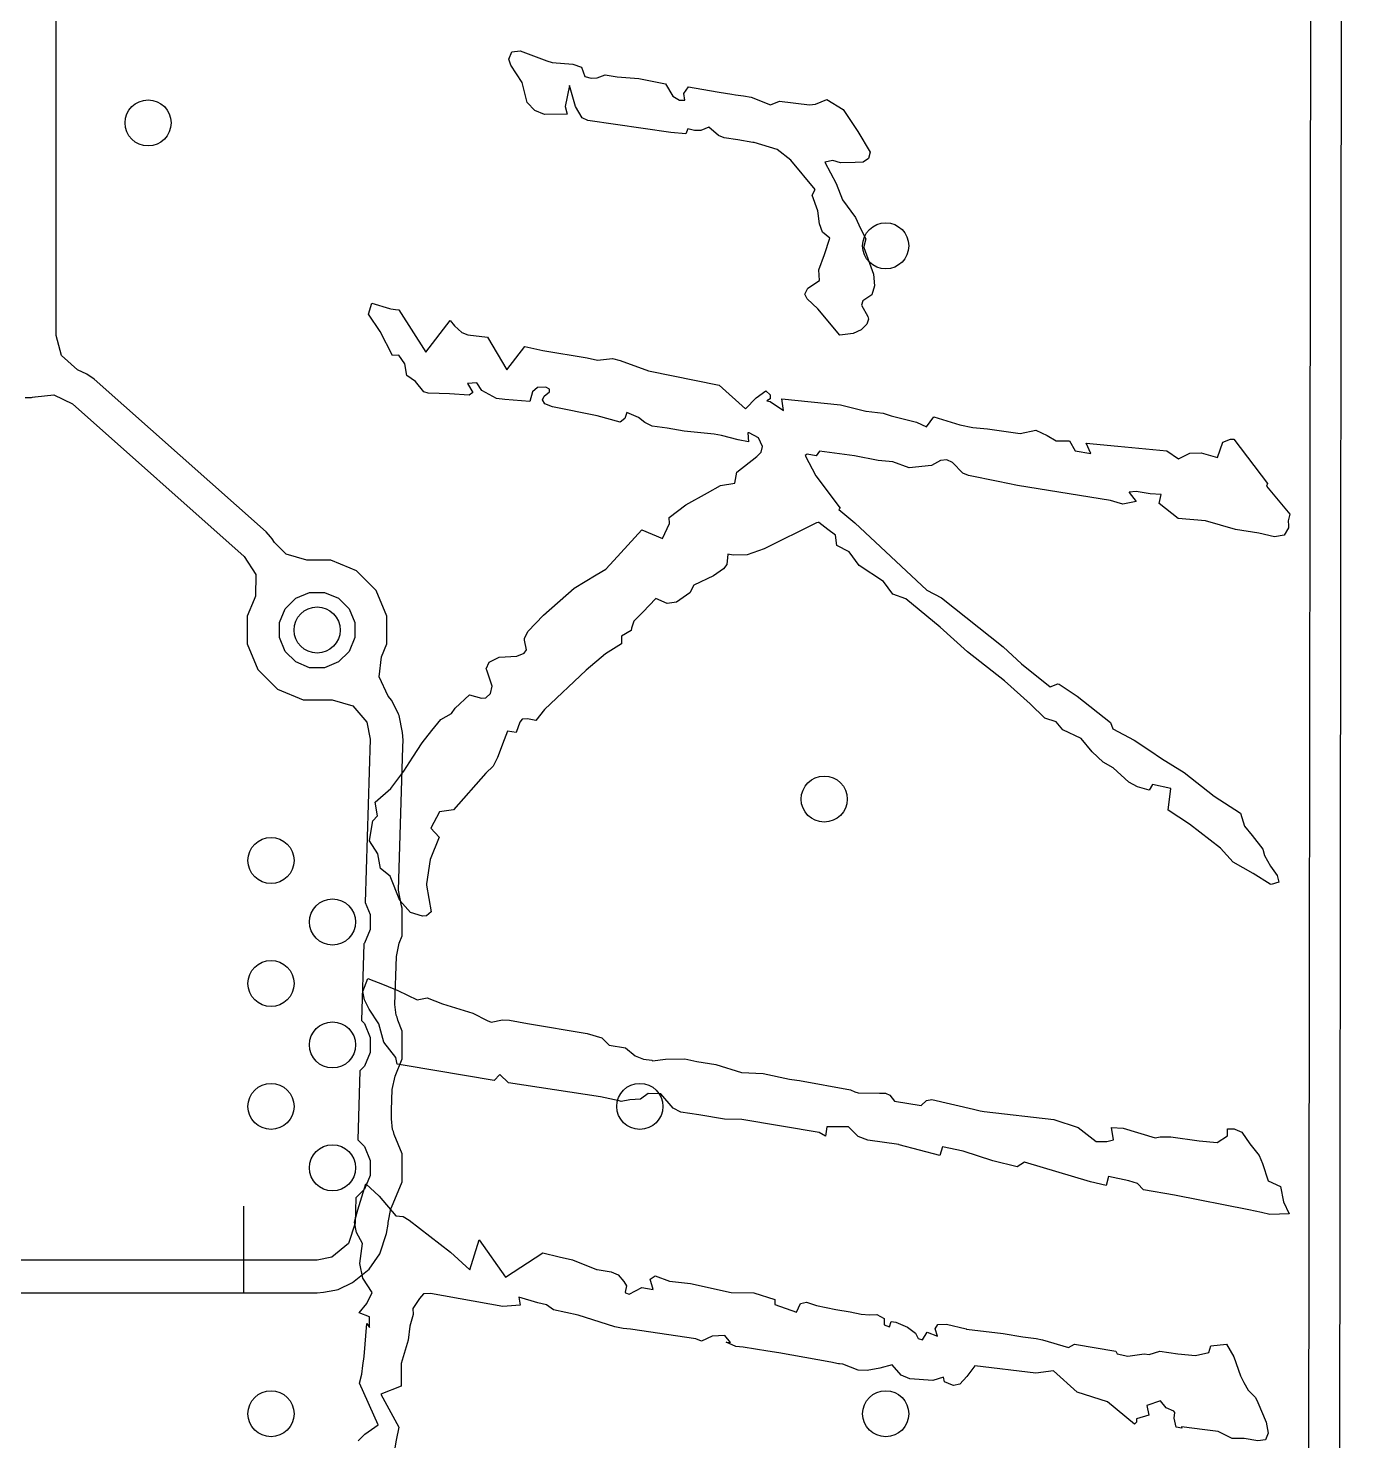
# Model space of a CAD drawing. Extents: x -28 to 25.3, y -6.8 to 48.4.
# Drawn here: x -14.005 to -9.716, y 27.954 to 32.55 of the extents above; entities that cross this region are included whole.
import ezdxf

# ---------------------------------------------------------------- set-up
doc = ezdxf.new("R2010")
doc.units = 0
doc.layers.add('BLACK', color=7, linetype='CONTINUOUS')

msp = doc.modelspace()

# ---------------------------------------------------------------- linework, layer by layer
at = {"layer": 'BLACK', "linetype": 'CONTINUOUS'}
for p, q in [((-9.715668, 48.241502), (-9.749238, 19.043125)), ((-9.816427, 48.017022), (-9.849703, 19.074798)), ((-13.91497, 31.549881), (-13.91497, 41.580402)), ((-12.441668, 32.44935), (-12.432215, 32.472859)), ((-12.434952, 32.429896), (-12.441668, 32.44935)), ((-12.432215, 32.472859), (-12.404861, 32.476277)), ((-12.404861, 32.476277), (-12.318082, 32.443415)), ((-12.39801, 32.372633), (-12.434952, 32.429896)), ((-12.318082, 32.443415), (-12.301156, 32.438249)), ((-12.301156, 32.438249), (-12.23372, 32.432753)), ((-12.23372, 32.432753), (-12.205241, 32.422422)), ((-12.205241, 32.422422), (-12.194898, 32.392197)), ((-12.382427, 32.307896), (-12.39801, 32.372633)), ((-12.244198, 32.36362), (-12.258438, 32.294707)), ((-12.224854, 32.294817), (-12.244198, 32.36362)), ((-12.194898, 32.392197), (-12.173539, 32.387691)), ((-12.173539, 32.387691), (-12.154917, 32.388458)), ((-12.154917, 32.388458), (-12.128537, 32.398132)), ((-12.128537, 32.398132), (-12.089312, 32.391427)), ((-12.089312, 32.391427), (-12.018786, 32.386591)), ((-12.018786, 32.386591), (-11.932141, 32.368237)), ((-11.932141, 32.368237), (-11.90828, 32.328331)), ((-11.872229, 32.337022), (-11.857183, 32.359114)), ((-11.857183, 32.359114), (-11.788942, 32.347464)), ((-11.90828, 32.328331), (-11.886468, 32.31592)), ((-11.886468, 32.31592), (-11.868736, 32.31526)), ((-11.868736, 32.31526), (-11.872229, 32.337022)), ((-11.788942, 32.347464), (-11.757239, 32.342078)), ((-11.757239, 32.342078), (-11.716805, 32.335154)), ((-11.716805, 32.335154), (-11.704715, 32.333176)), ((-11.704715, 32.333176), (-11.677982, 32.329878)), ((-11.677982, 32.329878), (-11.653802, 32.325702)), ((-11.653802, 32.325702), (-11.590397, 32.300203)), ((-11.590397, 32.300203), (-11.561784, 32.312293)), ((-11.561784, 32.312293), (-11.463183, 32.300533)), ((-11.444647, 32.302833), (-11.406897, 32.317788)), ((-11.406897, 32.317788), (-11.354104, 32.284815)), ((-12.357359, 32.281491), (-12.382427, 32.307896)), ((-12.325336, 32.269098), (-12.357359, 32.281491)), ((-12.251587, 32.269978), (-12.325336, 32.269098)), ((-12.258438, 32.294707), (-12.251587, 32.269978)), ((-12.202823, 32.258437), (-12.224854, 32.294817)), ((-11.463183, 32.300533), (-11.444647, 32.302833)), ((-11.354104, 32.284815), (-11.306684, 32.213594)), ((-12.184554, 32.249864), (-12.202823, 32.258437)), ((-11.914409, 32.210077), (-12.184554, 32.249864)), ((-11.85987, 32.221837), (-11.865512, 32.205681)), ((-11.837839, 32.216342), (-11.85987, 32.221837)), ((-11.791225, 32.227553), (-11.816703, 32.21707)), ((-11.759901, 32.200874), (-11.791225, 32.227553)), ((-11.865512, 32.205681), (-11.914409, 32.210077)), ((-11.816703, 32.21707), (-11.837839, 32.216342)), ((-11.741656, 32.192821), (-11.759901, 32.200874)), ((-11.696386, 32.186337), (-11.741656, 32.192821)), ((-11.648429, 32.178203), (-11.696386, 32.186337)), ((-11.643861, 32.177324), (-11.648429, 32.178203)), ((-11.568769, 32.155244), (-11.643861, 32.177324)), ((-11.306684, 32.213594), (-11.265712, 32.14622)), ((-11.524708, 32.120831), (-11.568769, 32.155244)), ((-11.265712, 32.14622), (-11.271707, 32.125672)), ((-11.445182, 32.02455), (-11.524708, 32.120831)), ((-11.38809, 32.119402), (-11.413748, 32.113467)), ((-11.413748, 32.113467), (-11.377209, 32.044884)), ((-11.362567, 32.111379), (-11.38809, 32.119402)), ((-11.315013, 32.113027), (-11.362567, 32.111379)), ((-11.288684, 32.113577), (-11.315013, 32.113027)), ((-11.271707, 32.125672), (-11.288684, 32.113577)), ((-11.377209, 32.044884), (-11.356253, 31.991028)), ((-11.45472, 32.006745), (-11.445182, 32.02455)), ((-11.43645, 31.955088), (-11.45472, 32.006745)), ((-11.356253, 31.991028), (-11.314207, 31.933436)), ((-11.430674, 31.912663), (-11.43645, 31.955088)), ((-11.420808, 31.886083), (-11.430674, 31.912663)), ((-11.314207, 31.933436), (-11.297684, 31.897935)), ((-11.297684, 31.897935), (-11.280758, 31.864522)), ((-11.397762, 31.866061), (-11.420808, 31.886083)), ((-11.415226, 31.813305), (-11.397762, 31.866061)), ((-11.280758, 31.864522), (-11.286803, 31.839133)), ((-11.433629, 31.763076), (-11.415226, 31.813305)), ((-11.286803, 31.839133), (-11.286803, 31.835946)), ((-11.286803, 31.835946), (-11.255369, 31.749667)), ((-11.430943, 31.728345), (-11.433629, 31.763076)), ((-11.469231, 31.703543), (-11.430943, 31.728345)), ((-11.255369, 31.749667), (-11.252145, 31.711968)), ((-11.478765, 31.684271), (-11.469231, 31.703543)), ((-11.471409, 31.669474), (-11.478765, 31.684271)), ((-11.436047, 31.636461), (-11.471409, 31.669474)), ((-11.261011, 31.681963), (-11.290161, 31.662289)), ((-11.252145, 31.711968), (-11.261011, 31.681963)), ((-12.898537, 31.619425), (-12.887522, 31.654925)), ((-12.887522, 31.654925), (-12.830161, 31.63734)), ((-12.830161, 31.63734), (-12.825862, 31.636571)), ((-12.825862, 31.636571), (-12.811086, 31.634153)), ((-12.811086, 31.634153), (-12.799936, 31.633713)), ((-12.799936, 31.633713), (-12.711948, 31.495667)), ((-11.364582, 31.551061), (-11.436047, 31.636461)), ((-11.290161, 31.662289), (-11.294057, 31.648221)), ((-11.294057, 31.648221), (-11.273504, 31.611291)), ((-12.860252, 31.562931), (-12.898537, 31.619425)), ((-12.711948, 31.495667), (-12.632825, 31.598102)), ((-12.632825, 31.598102), (-12.61872, 31.581176)), ((-12.61872, 31.581176), (-12.594396, 31.559182)), ((-11.276918, 31.587129), (-11.2954, 31.568647)), ((-11.271623, 31.603488), (-11.276918, 31.587129)), ((-11.273504, 31.611291), (-11.271623, 31.603488)), ((-13.896818, 31.485288), (-13.91497, 31.549881)), ((-12.820623, 31.484786), (-12.860252, 31.562931)), ((-12.594396, 31.559182), (-12.575062, 31.55183)), ((-12.575062, 31.55183), (-12.511253, 31.544796)), ((-12.511253, 31.544796), (-12.448923, 31.437964)), ((-11.321656, 31.55644), (-11.364582, 31.551061)), ((-11.2954, 31.568647), (-11.321656, 31.55644)), ((-13.845093, 31.438316), (-13.896818, 31.485288)), ((-12.799936, 31.486325), (-12.820623, 31.484786)), ((-12.780589, 31.457156), (-12.799936, 31.486325)), ((-12.448923, 31.437964), (-12.389681, 31.514461)), ((-12.389681, 31.514461), (-12.331112, 31.500723)), ((-12.331112, 31.500723), (-12.186838, 31.477422)), ((-13.815287, 31.423857), (-13.845093, 31.438316)), ((-12.773741, 31.41939), (-12.780589, 31.457156)), ((-12.186838, 31.477422), (-12.153254, 31.469399)), ((-12.153254, 31.469399), (-12.104357, 31.475444)), ((-12.104357, 31.475444), (-12.079505, 31.468739)), ((-12.079505, 31.468739), (-11.987084, 31.435107)), ((-13.790969, 31.407623), (-13.815287, 31.423857)), ((-13.790966, 31.407621), (-13.790969, 31.407623)), ((-13.231468, 30.911369), (-13.790967, 31.407621)), ((-13.790967, 31.407621), (-13.790966, 31.407621)), ((-12.745766, 31.399784), (-12.773741, 31.41939)), ((-12.71853, 31.366194), (-12.745766, 31.399784)), ((-12.546449, 31.396089), (-12.576405, 31.393231)), ((-12.576405, 31.393231), (-12.559345, 31.364655)), ((-12.529388, 31.37048), (-12.546449, 31.396089)), ((-11.987084, 31.435107), (-11.757239, 31.388725)), ((-14.015606, 31.34776), (-13.995479, 31.34776)), ((-13.995479, 31.34776), (-13.995428, 31.347771)), ((-13.995428, 31.347771), (-13.995424, 31.347771)), ((-13.995424, 31.347771), (-13.991839, 31.349259)), ((-13.991839, 31.349259), (-13.983811, 31.350127)), ((-13.983811, 31.350127), (-13.983652, 31.350159)), ((-13.983652, 31.350159), (-13.983599, 31.350155)), ((-13.983599, 31.350155), (-13.983446, 31.350201)), ((-13.983446, 31.350201), (-13.983073, 31.350276)), ((-13.983073, 31.350276), (-13.98306, 31.350209)), ((-13.98306, 31.350209), (-13.922378, 31.356772)), ((-13.922378, 31.356772), (-13.862034, 31.327497)), ((-12.704156, 31.362237), (-12.71853, 31.366194)), ((-12.668424, 31.361028), (-12.704156, 31.362237)), ((-12.635378, 31.360149), (-12.668424, 31.361028)), ((-12.57115, 31.35561), (-12.635378, 31.360149)), ((-12.559345, 31.364655), (-12.57115, 31.35561)), ((-12.481834, 31.344871), (-12.529388, 31.37048)), ((-12.454565, 31.341354), (-12.481834, 31.344871)), ((-12.365377, 31.366603), (-12.373024, 31.33476)), ((-12.348673, 31.380206), (-12.365377, 31.366603)), ((-12.321037, 31.381361), (-12.348673, 31.380206)), ((-12.331918, 31.340145), (-12.326998, 31.352965)), ((-12.326998, 31.352965), (-12.30935, 31.367073)), ((-12.30935, 31.374767), (-12.321037, 31.381361)), ((-12.30935, 31.367073), (-12.30935, 31.374767)), ((-11.757239, 31.388725), (-11.6714, 31.311129)), ((-11.6714, 31.311129), (-11.637384, 31.347394)), ((-11.637384, 31.347394), (-11.605442, 31.37026)), ((-11.605442, 31.37026), (-11.591471, 31.356632)), ((-11.591471, 31.356632), (-11.591471, 31.344102)), ((-13.862034, 31.327497), (-13.302535, 30.831245)), ((-12.373024, 31.33476), (-12.454565, 31.341354)), ((-12.325161, 31.327421), (-12.331918, 31.340145)), ((-12.300081, 31.317504), (-12.325161, 31.327421)), ((-12.15493, 31.288971), (-12.300081, 31.317504)), ((-12.058012, 31.298929), (-12.064786, 31.280209)), ((-12.019861, 31.283102), (-12.058012, 31.298929)), ((-11.591471, 31.344102), (-11.601949, 31.337288)), ((-11.601949, 31.337288), (-11.601949, 31.337068)), ((-11.601949, 31.337068), (-11.592009, 31.335309)), ((-11.592009, 31.335309), (-11.548216, 31.305854)), ((-11.548216, 31.305854), (-11.554127, 31.343882)), ((-11.554127, 31.343882), (-11.363239, 31.324098)), ((-11.363239, 31.324098), (-11.280758, 31.303985)), ((-11.280758, 31.303985), (-11.279549, 31.303875)), ((-11.279549, 31.303875), (-11.223532, 31.296621)), ((-12.079237, 31.267385), (-12.15493, 31.288971)), ((-12.064786, 31.280209), (-12.079237, 31.267385)), ((-11.998905, 31.266946), (-12.019861, 31.283102)), ((-11.975262, 31.255075), (-11.998905, 31.266946)), ((-11.927171, 31.248041), (-11.975262, 31.255075)), ((-11.223532, 31.296621), (-11.19774, 31.288708)), ((-11.19774, 31.288708), (-11.11499, 31.268155)), ((-11.11499, 31.268155), (-11.082481, 31.252328)), ((-11.082481, 31.252328), (-11.059242, 31.28552)), ((-11.059242, 31.28552), (-10.974209, 31.259032)), ((-10.974209, 31.259032), (-10.932162, 31.250899)), ((-11.871423, 31.238479), (-11.927171, 31.248041)), ((-11.774031, 31.229247), (-11.871423, 31.238479)), ((-11.750388, 31.224081), (-11.774031, 31.229247)), ((-11.695714, 31.209903), (-11.750388, 31.224081)), ((-11.661728, 31.204078), (-11.695714, 31.209903)), ((-11.659847, 31.232654), (-11.664683, 31.233423)), ((-11.664683, 31.233423), (-11.661728, 31.204078)), ((-11.629219, 31.216827), (-11.659847, 31.232654)), ((-11.616592, 31.18847), (-11.629219, 31.216827)), ((-10.932162, 31.250899), (-10.884205, 31.246283)), ((-10.884205, 31.246283), (-10.778082, 31.230456)), ((-10.778082, 31.230456), (-10.726901, 31.241557)), ((-10.726901, 31.241557), (-10.690496, 31.223971)), ((-10.690496, 31.223971), (-10.661346, 31.207595)), ((-10.661346, 31.207595), (-10.617822, 31.206935)), ((-10.11879, 31.203024), (-10.094055, 31.21276)), ((-10.094055, 31.21276), (-10.08304, 31.212321)), ((-10.08304, 31.212321), (-9.973961, 31.068669)), ((-11.634458, 31.156047), (-11.621108, 31.170274)), ((-11.621108, 31.170274), (-11.616592, 31.18847)), ((-11.471511, 31.163411), (-11.477959, 31.159235)), ((-11.441824, 31.158355), (-11.471511, 31.163411)), ((-11.431346, 31.173303), (-11.441824, 31.158355)), ((-11.317028, 31.158685), (-11.431346, 31.173303)), ((-10.617822, 31.206935), (-10.598746, 31.174842)), ((-10.598746, 31.174842), (-10.548506, 31.166269)), ((-10.548506, 31.166269), (-10.563551, 31.199022)), ((-10.563551, 31.199022), (-10.460383, 31.189789)), ((-10.460383, 31.189789), (-10.301197, 31.174842)), ((-10.301197, 31.174842), (-10.26345, 31.148354)), ((-10.26345, 31.148354), (-10.226225, 31.166505)), ((-10.226225, 31.166505), (-10.189835, 31.167807)), ((-10.189835, 31.167807), (-10.135699, 31.153409)), ((-10.135699, 31.153409), (-10.11879, 31.203024)), ((-11.700416, 31.105489), (-11.634458, 31.156047)), ((-11.477959, 31.159235), (-11.443436, 31.093729)), ((-11.240458, 31.143188), (-11.317028, 31.158685)), ((-11.192635, 31.138791), (-11.240458, 31.143188)), ((-11.13917, 31.119777), (-11.192635, 31.138791)), ((-11.066764, 31.127141), (-11.13917, 31.119777)), ((-11.037113, 31.142943), (-11.066764, 31.127141)), ((-11.016658, 31.144946), (-11.037113, 31.142943)), ((-10.997986, 31.136483), (-11.016658, 31.144946)), ((-10.965074, 31.102192), (-10.997986, 31.136483)), ((-11.753612, 31.061525), (-11.70673, 31.069768)), ((-11.70673, 31.069768), (-11.700416, 31.105489)), ((-11.443436, 31.093729), (-11.36391, 30.987996)), ((-10.94617, 31.094645), (-10.965074, 31.102192)), ((-10.849816, 31.074494), (-10.94617, 31.094645)), ((-10.786679, 31.061305), (-10.849816, 31.074494)), ((-11.865915, 30.999317), (-11.795255, 31.038005)), ((-11.795255, 31.038005), (-11.753612, 31.061525)), ((-10.484428, 31.013495), (-10.786679, 31.061305)), ((-10.401142, 31.042621), (-10.42371, 31.040423)), ((-10.42371, 31.040423), (-10.42371, 31.038554)), ((-10.42371, 31.038554), (-10.400873, 31.009868)), ((-10.354931, 31.034707), (-10.401142, 31.042621)), ((-10.318929, 31.032839), (-10.354931, 31.034707)), ((-10.326049, 31.003713), (-10.318929, 31.032839)), ((-9.973961, 31.068669), (-9.977185, 31.059657)), ((-9.977185, 31.059657), (-9.900346, 30.968762)), ((-11.920454, 30.957881), (-11.865915, 30.999317)), ((-11.36391, 30.987996), (-11.367806, 30.98338)), ((-11.367806, 30.98338), (-11.315953, 30.940075)), ((-10.462935, 31.006241), (-10.484428, 31.013495)), ((-10.44386, 31.000635), (-10.462935, 31.006241)), ((-10.400873, 31.009868), (-10.44386, 31.000635)), ((-10.264659, 30.954254), (-10.326049, 31.003713)), ((-11.941813, 30.889627), (-11.918708, 30.938097)), ((-11.918708, 30.938097), (-11.920454, 30.957881)), ((-11.441152, 30.940735), (-11.611487, 30.856105)), ((-11.435779, 30.940955), (-11.441152, 30.940735)), ((-11.432823, 30.941504), (-11.435779, 30.940955)), ((-11.403539, 30.918973), (-11.432823, 30.941504)), ((-11.315953, 30.940075), (-11.081944, 30.721466)), ((-10.174924, 30.94645), (-10.264659, 30.954254)), ((-10.077532, 30.918973), (-10.174924, 30.94645)), ((-9.900346, 30.968762), (-9.906794, 30.94667)), ((-9.906794, 30.94667), (-9.905316, 30.931612)), ((-9.905316, 30.931612), (-9.905316, 30.924139)), ((-13.231467, 30.911368), (-13.231468, 30.911369)), ((-13.231464, 30.911365), (-13.231467, 30.911368)), ((-13.217113, 30.89441), (-13.231464, 30.911365)), ((-13.211773, 30.888102), (-13.217113, 30.89441)), ((-13.204675, 30.876771), (-13.211773, 30.888102)), ((-12.09979, 30.818076), (-12.00898, 30.917324)), ((-12.00898, 30.917324), (-11.941813, 30.889627)), ((-11.378956, 30.899849), (-11.403539, 30.918973)), ((-11.374388, 30.866106), (-11.378956, 30.899849)), ((-10.002171, 30.906223), (-10.077532, 30.918973)), ((-9.951124, 30.895232), (-10.002171, 30.906223)), ((-9.919153, 30.900288), (-9.951124, 30.895232)), ((-9.905316, 30.924139), (-9.919153, 30.900288)), ((-13.166632, 30.838287), (-13.204675, 30.876771)), ((-11.611487, 30.856105), (-11.666854, 30.836075)), ((-11.334357, 30.846103), (-11.374388, 30.866106)), ((-11.30158, 30.801919), (-11.334357, 30.846103)), ((-13.302535, 30.831245), (-13.265444, 30.772036)), ((-13.099593, 30.818602), (-13.166632, 30.838287)), ((-13.020495, 30.818602), (-13.099593, 30.818602)), ((-13.020494, 30.818602), (-13.020495, 30.818602)), ((-12.958377, 30.792872), (-13.020494, 30.818602)), ((-12.126791, 30.78917), (-12.09979, 30.818076)), ((-11.732925, 30.804667), (-11.743442, 30.791088)), ((-11.729701, 30.838849), (-11.732925, 30.804667)), ((-11.712372, 30.835222), (-11.729701, 30.838849)), ((-11.666854, 30.836075), (-11.712372, 30.835222)), ((-11.222591, 30.748943), (-11.30158, 30.801919)), ((-13.265444, 30.772036), (-13.266252, 30.702171)), ((-12.937026, 30.784028), (-12.958377, 30.792872)), ((-12.873142, 30.720144), (-12.937026, 30.784028)), ((-12.229824, 30.727951), (-12.157419, 30.771255)), ((-12.157419, 30.771255), (-12.126791, 30.78917)), ((-11.776449, 30.767848), (-11.83972, 30.737952)), ((-11.743442, 30.791088), (-11.776449, 30.767848)), ((-11.193038, 30.708606), (-11.222591, 30.748943)), ((-13.266252, 30.702171), (-13.270255, 30.691028)), ((-13.135114, 30.695436), (-13.090054, 30.7141)), ((-13.090054, 30.7141), (-13.041282, 30.7141)), ((-13.041282, 30.7141), (-12.996222, 30.695436)), ((-12.838568, 30.636675), (-12.873142, 30.720144)), ((-12.329366, 30.640023), (-12.229824, 30.727951)), ((-11.852481, 30.712893), (-11.896891, 30.682351)), ((-11.83972, 30.737952), (-11.852481, 30.712893)), ((-11.150589, 30.69278), (-11.193038, 30.708606)), ((-11.081944, 30.721466), (-11.033987, 30.696407)), ((-13.270255, 30.691028), (-13.292768, 30.636677)), ((-13.188266, 30.615888), (-13.169602, 30.660948)), ((-13.169602, 30.660948), (-13.135114, 30.695436)), ((-12.996222, 30.695436), (-12.961734, 30.660948)), ((-12.961734, 30.660948), (-12.94307, 30.615888)), ((-11.963978, 30.694098), (-12.005622, 30.650135)), ((-11.927171, 30.677942), (-11.963978, 30.694098)), ((-11.896891, 30.682351), (-11.927171, 30.677942)), ((-11.038286, 30.600785), (-11.150589, 30.69278)), ((-11.033987, 30.696407), (-10.83383, 30.537038)), ((-13.292768, 30.636677), (-13.292768, 30.636675)), ((-13.292768, 30.636675), (-13.292768, 30.546329)), ((-13.188266, 30.567116), (-13.188266, 30.615888)), ((-12.94307, 30.615888), (-12.94307, 30.567116)), ((-12.838568, 30.546329), (-12.838568, 30.636675)), ((-12.380056, 30.586794), (-12.329366, 30.640023)), ((-12.035175, 30.620789), (-12.043235, 30.597378)), ((-12.005622, 30.650135), (-12.035175, 30.620789)), ((-13.169602, 30.522056), (-13.188266, 30.567116)), ((-12.94307, 30.567116), (-12.961734, 30.522056)), ((-12.390622, 30.563636), (-12.380056, 30.586794)), ((-12.390622, 30.55847), (-12.390622, 30.563636)), ((-12.044165, 30.590489), (-12.075341, 30.571879)), ((-12.075341, 30.571879), (-12.075341, 30.54682)), ((-12.043235, 30.597378), (-12.044165, 30.590489)), ((-10.949626, 30.520662), (-11.038286, 30.600785)), ((-13.292768, 30.546329), (-13.258194, 30.46286)), ((-13.135114, 30.487568), (-13.169602, 30.522056)), ((-12.961734, 30.522056), (-12.996222, 30.487568)), ((-12.855833, 30.504648), (-12.838568, 30.546329)), ((-12.392502, 30.515936), (-12.384577, 30.527366)), ((-12.384577, 30.527366), (-12.390622, 30.55847)), ((-12.075341, 30.54682), (-12.127424, 30.513682)), ((-10.828722, 30.425822), (-10.949626, 30.520662)), ((-10.83383, 30.537038), (-10.77338, 30.481974)), ((-13.090054, 30.468904), (-13.135114, 30.487568)), ((-12.996222, 30.487568), (-13.041282, 30.468904)), ((-12.86401, 30.439549), (-12.855833, 30.504648)), ((-12.515283, 30.465707), (-12.505845, 30.486884)), ((-12.505845, 30.486884), (-12.473237, 30.503406)), ((-12.473237, 30.503406), (-12.416279, 30.506044)), ((-12.416279, 30.506044), (-12.392502, 30.515936)), ((-12.127424, 30.513682), (-12.190733, 30.461201)), ((-10.77338, 30.481974), (-10.681093, 30.406576)), ((-13.258194, 30.46286), (-13.19431, 30.398976)), ((-13.041282, 30.468904), (-13.090054, 30.468904)), ((-12.834987, 30.375995), (-12.86401, 30.439549)), ((-12.513537, 30.460761), (-12.515283, 30.465707)), ((-12.495805, 30.408334), (-12.513537, 30.460761)), ((-12.190733, 30.461201), (-12.325604, 30.332937)), ((-10.745439, 30.351511), (-10.828722, 30.425822)), ((-13.19431, 30.398976), (-13.110841, 30.364402)), ((-12.616571, 30.337443), (-12.569957, 30.380198)), ((-12.569957, 30.380198), (-12.531135, 30.369317)), ((-12.516358, 30.370635), (-12.501374, 30.384679)), ((-12.501374, 30.384679), (-12.495805, 30.408334)), ((-10.681093, 30.406576), (-10.655435, 30.416028)), ((-10.655435, 30.416028), (-10.651674, 30.415259)), ((-10.651674, 30.415259), (-10.592551, 30.376701)), ((-13.110841, 30.364402), (-13.110839, 30.364402)), ((-13.110839, 30.364402), (-13.016638, 30.364402)), ((-13.016638, 30.364402), (-12.949599, 30.344717)), ((-12.949599, 30.344717), (-12.903844, 30.291913)), ((-12.822903, 30.362049), (-12.834987, 30.375995)), ((-12.822903, 30.362048), (-12.822903, 30.362049)), ((-12.822901, 30.362046), (-12.822903, 30.362048)), ((-12.801319, 30.318073), (-12.822901, 30.362046)), ((-12.628392, 30.320407), (-12.616571, 30.337443)), ((-12.531135, 30.369317), (-12.516358, 30.370635)), ((-10.698287, 30.30458), (-10.745439, 30.351511)), ((-10.592551, 30.376701), (-10.484294, 30.290512)), ((-12.903844, 30.291913), (-12.892699, 30.236529)), ((-12.798849, 30.313041), (-12.801319, 30.318073)), ((-12.787704, 30.257657), (-12.798849, 30.313041)), ((-12.692469, 30.264903), (-12.663588, 30.300733)), ((-12.663588, 30.300733), (-12.628392, 30.320407)), ((-12.406204, 30.291611), (-12.418294, 30.257539)), ((-12.39838, 30.3018), (-12.406204, 30.291611)), ((-12.381218, 30.303041), (-12.39838, 30.3018)), ((-12.354486, 30.296886), (-12.381218, 30.303041)), ((-12.325604, 30.332937), (-12.354486, 30.296886)), ((-10.660674, 30.293039), (-10.698287, 30.30458)), ((-10.639181, 30.266991), (-10.660674, 30.293039)), ((-10.484294, 30.290512), (-10.477174, 30.269849)), ((-12.785651, 30.233184), (-12.787704, 30.257657)), ((-12.723366, 30.224236), (-12.692469, 30.264903)), ((-12.446505, 30.262375), (-12.457251, 30.233798)), ((-12.418294, 30.257539), (-12.446505, 30.262375)), ((-10.579805, 30.238854), (-10.639181, 30.266991)), ((-10.477174, 30.269849), (-10.407321, 30.232589)), ((-12.892699, 30.236529), (-12.909307, 29.705087)), ((-12.800903, 29.745137), (-12.786355, 30.210649)), ((-12.786355, 30.210649), (-12.785651, 30.233178)), ((-12.785652, 30.23318), (-12.785651, 30.233184)), ((-12.785651, 30.233178), (-12.785652, 30.23318)), ((-12.754128, 30.177855), (-12.723366, 30.224236)), ((-12.457251, 30.233798), (-12.478342, 30.176316)), ((-10.544073, 30.194671), (-10.579805, 30.238854)), ((-10.407321, 30.232589), (-10.356274, 30.199727)), ((-10.356274, 30.199727), (-10.318661, 30.173019)), ((-12.783682, 30.132132), (-12.754128, 30.177855)), ((-12.478342, 30.176316), (-12.492657, 30.148051)), ((-10.508071, 30.161918), (-10.544073, 30.194671)), ((-10.475831, 30.142684), (-10.508071, 30.161918)), ((-10.318661, 30.173019), (-10.244777, 30.127736)), ((-12.825325, 30.075969), (-12.783682, 30.132132)), ((-12.516761, 30.125648), (-12.622347, 30.006286)), ((-12.492657, 30.148051), (-12.516761, 30.125648)), ((-10.425053, 30.096961), (-10.475831, 30.142684)), ((-10.244777, 30.127736), (-10.147386, 30.051239)), ((-12.876238, 30.031675), (-12.825325, 30.075969)), ((-10.396769, 30.081189), (-10.425053, 30.096961)), ((-10.358021, 30.070583), (-10.396769, 30.081189)), ((-10.347543, 30.089158), (-10.358021, 30.070583)), ((-10.288436, 30.075859), (-10.347543, 30.089158)), ((-10.297167, 30.005407), (-10.288436, 30.075859)), ((-12.868715, 29.987052), (-12.876238, 30.031675)), ((-10.147386, 30.051239), (-10.061815, 29.995185)), ((-12.891014, 29.932317), (-12.884701, 29.970126)), ((-12.884701, 29.970126), (-12.868715, 29.987052)), ((-12.66708, 29.999802), (-12.695156, 29.947155)), ((-12.622347, 30.006286), (-12.66708, 29.999802)), ((-10.227717, 29.959795), (-10.297167, 30.005407)), ((-10.061815, 29.995185), (-10.048785, 29.95331)), ((-12.895716, 29.905499), (-12.891014, 29.932317)), ((-12.695156, 29.947155), (-12.668155, 29.917479)), ((-10.126161, 29.881649), (-10.227717, 29.959795)), ((-10.048785, 29.95331), (-10.023127, 29.922425)), ((-10.023127, 29.922425), (-9.988738, 29.878242)), ((-12.868178, 29.863184), (-12.895716, 29.905499)), ((-12.668155, 29.917479), (-12.697708, 29.84439)), ((-10.085458, 29.836037), (-10.126161, 29.881649)), ((-9.988738, 29.878242), (-9.983364, 29.857469)), ((-12.859312, 29.815484), (-12.868178, 29.863184)), ((-12.697708, 29.84439), (-12.709664, 29.765475)), ((-10.02044, 29.799547), (-10.085458, 29.836037)), ((-9.983364, 29.857469), (-9.963214, 29.823287)), ((-12.827475, 29.790754), (-12.859312, 29.815484)), ((-12.796426, 29.711027), (-12.827475, 29.790754)), ((-9.964558, 29.764486), (-10.02044, 29.799547)), ((-9.963214, 29.823287), (-9.942533, 29.79308)), ((-9.942533, 29.79308), (-9.936885, 29.77119)), ((-12.791523, 29.693809), (-12.800903, 29.745137)), ((-12.709664, 29.765475), (-12.709664, 29.760859)), ((-12.709664, 29.760859), (-12.694619, 29.67414)), ((-9.962005, 29.763826), (-9.964558, 29.764486)), ((-9.936885, 29.77119), (-9.962005, 29.763826)), ((-12.909307, 29.705087), (-12.89307, 29.665888)), ((-12.761369, 29.672841), (-12.796426, 29.711027)), ((-12.788568, 29.686675), (-12.791523, 29.693809)), ((-12.89307, 29.665888), (-12.89307, 29.617116)), ((-12.788568, 29.596329), (-12.788568, 29.686675)), ((-12.722829, 29.660072), (-12.761369, 29.672841)), ((-12.709261, 29.661611), (-12.722829, 29.660072)), ((-12.694619, 29.67414), (-12.709261, 29.661611)), ((-12.89307, 29.617116), (-12.911734, 29.572056)), ((-12.91352, 29.570271), (-12.921324, 29.320538)), ((-12.911734, 29.572056), (-12.91352, 29.570271)), ((-12.807647, 29.529338), (-12.798268, 29.572915)), ((-12.798268, 29.572915), (-12.788568, 29.596329)), ((-12.812526, 29.373197), (-12.807647, 29.529338)), ((-12.916538, 29.414864), (-12.900955, 29.458059)), ((-12.911889, 29.388632), (-12.916538, 29.414864)), ((-12.900955, 29.458059), (-12.847222, 29.437396)), ((-12.847222, 29.437396), (-12.80316, 29.418931)), ((-12.80316, 29.418931), (-12.740158, 29.387937)), ((-12.896522, 29.358151), (-12.911889, 29.388632)), ((-12.808596, 29.338122), (-12.812526, 29.373197)), ((-12.740158, 29.387937), (-12.707515, 29.394971)), ((-12.707515, 29.394971), (-12.657907, 29.374768)), ((-12.657907, 29.374768), (-12.559076, 29.345072)), ((-12.865357, 29.309901), (-12.896522, 29.358151)), ((-12.80503, 29.332172), (-12.808596, 29.338122)), ((-12.803148, 29.321873), (-12.80503, 29.332172)), ((-12.559076, 29.345072), (-12.512865, 29.321332)), ((-12.499701, 29.315726), (-12.462759, 29.32331)), ((-12.462759, 29.32331), (-12.439385, 29.322431)), ((-12.921324, 29.320538), (-12.911734, 29.310948)), ((-12.911734, 29.310948), (-12.89307, 29.265888)), ((-12.848431, 29.25011), (-12.865357, 29.309901)), ((-12.788568, 29.286675), (-12.803148, 29.321873)), ((-12.788568, 29.196329), (-12.788568, 29.286675)), ((-12.512865, 29.321332), (-12.499701, 29.315726)), ((-12.439385, 29.322431), (-12.380815, 29.31122)), ((-12.380815, 29.31122), (-12.186703, 29.278247)), ((-12.186703, 29.278247), (-12.139552, 29.264069)), ((-12.89307, 29.265888), (-12.89307, 29.217116)), ((-12.809339, 29.200212), (-12.848431, 29.25011)), ((-12.139552, 29.264069), (-12.115775, 29.240878)), ((-12.115775, 29.240878), (-12.062176, 29.231755)), ((-12.062176, 29.231755), (-12.030559, 29.205733)), ((-12.89307, 29.217116), (-12.911734, 29.172056)), ((-12.811789, 29.140272), (-12.788568, 29.196329)), ((-12.804772, 29.178889), (-12.809339, 29.200212)), ((-12.030559, 29.205733), (-12.003607, 29.195375)), ((-12.003607, 29.195375), (-11.976471, 29.192078)), ((-11.976471, 29.192078), (-11.974725, 29.18977)), ((-11.974725, 29.18977), (-11.932276, 29.195156)), ((-11.932276, 29.195156), (-11.868736, 29.196475)), ((-11.868736, 29.196475), (-11.830719, 29.187572)), ((-11.830719, 29.187572), (-11.768926, 29.17823)), ((-12.926423, 29.157368), (-12.933445, 28.932659)), ((-12.911734, 29.172056), (-12.926423, 29.157368)), ((-12.821167, 29.096699), (-12.811789, 29.140272)), ((-12.779517, 29.174603), (-12.804772, 29.178889)), ((-12.489626, 29.125253), (-12.779517, 29.174603)), ((-12.471625, 29.145477), (-12.489626, 29.125253)), ((-12.442609, 29.118549), (-12.471625, 29.145477)), ((-11.768926, 29.17823), (-11.684968, 29.151851)), ((-11.684968, 29.151851), (-11.614577, 29.148444)), ((-11.614577, 29.148444), (-11.528738, 29.130089)), ((-12.823259, 29.029746), (-12.821167, 29.096699)), ((-12.143582, 29.072497), (-12.442609, 29.118549)), ((-11.528738, 29.130089), (-11.521484, 29.12899)), ((-11.521484, 29.12899), (-11.495692, 29.125693)), ((-11.495692, 29.125693), (-11.330461, 29.095248)), ((-11.330461, 29.095248), (-11.315819, 29.088983)), ((-12.083132, 29.059857), (-12.143582, 29.072497)), ((-12.07655, 29.057329), (-12.083132, 29.059857)), ((-12.048071, 29.062825), (-12.07655, 29.057329)), ((-12.01301, 29.064913), (-12.048071, 29.062825)), ((-11.988024, 29.083158), (-12.01301, 29.064913)), ((-11.947052, 29.082279), (-11.988024, 29.083158)), ((-11.906813, 29.036185), (-11.947052, 29.082279)), ((-11.315819, 29.088983), (-11.304804, 29.086126)), ((-11.304804, 29.086126), (-11.235353, 29.085027)), ((-11.235353, 29.085027), (-11.216143, 29.084147)), ((-11.216143, 29.084147), (-11.202405, 29.077603)), ((-11.202405, 29.077603), (-11.186993, 29.058758)), ((-11.186993, 29.058758), (-11.100617, 29.04414)), ((-11.100617, 29.04414), (-11.08326, 29.060918)), ((-11.08326, 29.060918), (-11.065958, 29.063484)), ((-11.065958, 29.063484), (-10.930147, 29.03194)), ((-12.824149, 29.001257), (-12.823259, 29.029746)), ((-12.820219, 28.966182), (-12.824149, 29.001257)), ((-11.882169, 29.023148), (-11.906813, 29.036185)), ((-11.823465, 29.014465), (-11.882169, 29.023148)), ((-11.740582, 29.000287), (-11.823465, 29.014465)), ((-10.930147, 29.03194), (-10.908117, 29.026994)), ((-10.908117, 29.026994), (-10.894817, 29.024796)), ((-10.894817, 29.024796), (-10.669137, 28.998418)), ((-12.816653, 28.960232), (-12.820219, 28.966182)), ((-12.814771, 28.949934), (-12.816653, 28.960232)), ((-11.68349, 28.998858), (-11.740582, 29.000287)), ((-11.432152, 28.956213), (-11.68349, 28.998858)), ((-11.412002, 28.944782), (-11.432152, 28.956213)), ((-11.407166, 28.975447), (-11.412002, 28.944782)), ((-11.336238, 28.974568), (-11.407166, 28.975447)), ((-11.305475, 28.943463), (-11.336238, 28.974568)), ((-10.669137, 28.998418), (-10.589576, 28.972704)), ((-10.589576, 28.972704), (-10.530774, 28.926867)), ((-10.474756, 28.932802), (-10.480936, 28.972589)), ((-10.480936, 28.972589), (-10.443591, 28.970831)), ((-10.443591, 28.970831), (-10.339214, 28.938847)), ((-10.10319, 28.945222), (-10.10319, 28.968852)), ((-10.10319, 28.968852), (-10.081831, 28.968193)), ((-10.081831, 28.968193), (-10.080084, 28.967863)), ((-10.080084, 28.967863), (-10.056845, 28.957532)), ((-10.056845, 28.957532), (-10.030515, 28.919833)), ((-12.933445, 28.932659), (-12.911734, 28.910948)), ((-12.911734, 28.910948), (-12.89307, 28.865888)), ((-12.788568, 28.886675), (-12.814771, 28.949934)), ((-11.273504, 28.931703), (-11.305475, 28.943463)), ((-11.172888, 28.916975), (-11.273504, 28.931703)), ((-11.171679, 28.916646), (-11.172888, 28.916975)), ((-11.039763, 28.881914), (-11.171679, 28.916646)), ((-11.030629, 28.909611), (-11.039763, 28.881914)), ((-10.963193, 28.895653), (-11.030629, 28.909611)), ((-10.530774, 28.926867), (-10.496158, 28.927098)), ((-10.496158, 28.927098), (-10.474756, 28.932802)), ((-10.339214, 28.938847), (-10.322422, 28.942694)), ((-10.322422, 28.942694), (-10.28848, 28.942675)), ((-10.28848, 28.942675), (-10.195611, 28.929835)), ((-10.195611, 28.929835), (-10.137714, 28.92346)), ((-10.137714, 28.92346), (-10.10319, 28.945222)), ((-10.030515, 28.919833), (-10.00029, 28.882024)), ((-12.89307, 28.865888), (-12.89307, 28.817116)), ((-12.788568, 28.796329), (-12.788568, 28.886675)), ((-10.866887, 28.864141), (-10.963193, 28.895653)), ((-10.787619, 28.845205), (-10.866887, 28.864141)), ((-10.00029, 28.882024), (-9.989678, 28.855756)), ((-12.89307, 28.817116), (-12.911734, 28.772056)), ((-10.763977, 28.860152), (-10.787619, 28.845205)), ((-10.549312, 28.796405), (-10.763977, 28.860152)), ((-9.989678, 28.855756), (-9.971812, 28.799702)), ((-12.911734, 28.772056), (-12.939326, 28.744465)), ((-12.932926, 28.704411), (-12.906731, 28.78981)), ((-12.906731, 28.78981), (-12.86361, 28.749034)), ((-12.823142, 28.71286), (-12.788568, 28.796329)), ((-10.498399, 28.783655), (-10.549312, 28.796405)), ((-10.491011, 28.813661), (-10.498399, 28.783655)), ((-10.42465, 28.799262), (-10.491011, 28.813661)), ((-10.396843, 28.79058), (-10.42465, 28.799262)), ((-10.376559, 28.769477), (-10.396843, 28.79058)), ((-9.971812, 28.799702), (-9.930974, 28.780578)), ((-9.930974, 28.780578), (-9.921911, 28.731146)), ((-12.939326, 28.744465), (-12.941914, 28.661629)), ((-12.86361, 28.749034), (-12.809474, 28.684847)), ((-10.275674, 28.752331), (-10.376559, 28.769477)), ((-10.033874, 28.70518), (-10.275674, 28.752331)), ((-9.921911, 28.731146), (-9.902764, 28.691991)), ((-13.305668, 28.717082), (-13.305668, 28.435922)), ((-12.943673, 28.664514), (-12.932926, 28.704411)), ((-12.834686, 28.664052), (-12.825308, 28.707634)), ((-12.825308, 28.707634), (-12.823145, 28.712858)), ((-12.823145, 28.712858), (-12.823142, 28.71286)), ((-12.809474, 28.684847), (-12.785159, 28.682759)), ((-12.785159, 28.682759), (-12.766353, 28.671768)), ((-9.993439, 28.695838), (-10.033874, 28.70518)), ((-9.965901, 28.689903), (-9.993439, 28.695838)), ((-9.902764, 28.691991), (-9.965901, 28.689903)), ((-12.941914, 28.661629), (-12.963682, 28.595237)), ((-12.937553, 28.630624), (-12.943673, 28.664514)), ((-12.840144, 28.628262), (-12.834866, 28.658284)), ((-12.834866, 28.658284), (-12.834686, 28.664052)), ((-12.766353, 28.671768), (-12.631482, 28.567134)), ((-12.963682, 28.595237), (-13.01789, 28.551154)), ((-12.918284, 28.59571), (-12.937553, 28.630624)), ((-12.92715, 28.530534), (-12.918284, 28.59571)), ((-12.861912, 28.56187), (-12.840144, 28.628262)), ((-12.568614, 28.510201), (-12.537986, 28.607581)), ((-12.537986, 28.607581), (-12.452684, 28.486241)), ((-13.065853, 28.541502), (-14.542288, 28.541502)), ((-13.01789, 28.551154), (-13.065853, 28.541502)), ((-12.896108, 28.512146), (-12.861916, 28.561864)), ((-12.861916, 28.561865), (-12.861912, 28.56187)), ((-12.861916, 28.561864), (-12.861916, 28.561865)), ((-12.631482, 28.567134), (-12.568614, 28.510201)), ((-12.452684, 28.486241), (-12.331649, 28.564826)), ((-12.331649, 28.564826), (-12.278319, 28.552076)), ((-12.278319, 28.552076), (-12.234257, 28.542185)), ((-12.234257, 28.542185), (-12.157016, 28.51086)), ((-12.950318, 28.468061), (-12.89611, 28.512144)), ((-12.917388, 28.483104), (-12.92715, 28.530534)), ((-12.89611, 28.512144), (-12.896108, 28.512146)), ((-12.157016, 28.51086), (-12.15406, 28.510421)), ((-12.15406, 28.510421), (-12.10879, 28.502727)), ((-12.10879, 28.502727), (-12.086338, 28.493371)), ((-12.996761, 28.446159), (-12.950318, 28.468061)), ((-12.88685, 28.436342), (-12.917388, 28.483104)), ((-12.086338, 28.493371), (-12.068221, 28.471733)), ((-12.068221, 28.471733), (-12.058549, 28.457115)), ((-12.058549, 28.457115), (-12.063251, 28.437111)), ((-12.05022, 28.430187), (-12.008711, 28.452169)), ((-12.008711, 28.452169), (-11.97271, 28.446014)), ((-11.982382, 28.479426), (-11.965993, 28.489868)), ((-11.97271, 28.446014), (-11.982382, 28.479426)), ((-11.965993, 28.489868), (-11.919514, 28.473162)), ((-11.919514, 28.473162), (-11.850466, 28.464809)), ((-11.850466, 28.464809), (-11.718014, 28.436232)), ((-14.522211, 28.434402), (-13.065853, 28.434402)), ((-13.065853, 28.434402), (-13.044724, 28.436507)), ((-13.044724, 28.436507), (-13.008477, 28.443802)), ((-13.008477, 28.443802), (-12.996765, 28.446158)), ((-12.996765, 28.446158), (-12.996765, 28.446159)), ((-12.996765, 28.446159), (-12.996761, 28.446159)), ((-12.903507, 28.400292), (-12.88685, 28.436342)), ((-12.732232, 28.416229), (-12.754531, 28.383476)), ((-12.719539, 28.431253), (-12.732232, 28.416229)), ((-12.696768, 28.433155), (-12.719539, 28.431253)), ((-12.460878, 28.39073), (-12.696768, 28.433155)), ((-12.347098, 28.40249), (-12.409697, 28.421065)), ((-12.409697, 28.421065), (-12.405533, 28.394576)), ((-12.063251, 28.437111), (-12.062579, 28.435243)), ((-12.062579, 28.435243), (-12.05022, 28.430187)), ((-11.718014, 28.436232), (-11.644264, 28.434693)), ((-11.644264, 28.434693), (-11.576426, 28.413261)), ((-11.576426, 28.413261), (-11.576426, 28.396555)), ((-11.492416, 28.399764), (-11.473123, 28.404248)), ((-11.473123, 28.404248), (-11.440883, 28.393917)), ((-12.928896, 28.370177), (-12.903507, 28.400292)), ((-12.895582, 28.356987), (-12.928896, 28.370177)), ((-12.753188, 28.364132), (-12.7638, 28.326872)), ((-12.754531, 28.383476), (-12.753188, 28.364132)), ((-12.405533, 28.394576), (-12.460878, 28.39073)), ((-12.319828, 28.395895), (-12.347098, 28.40249)), ((-12.296588, 28.379629), (-12.319828, 28.395895)), ((-12.216257, 28.362373), (-12.296588, 28.379629)), ((-12.096969, 28.324015), (-12.216257, 28.362373)), ((-11.576426, 28.396555), (-11.505767, 28.371825)), ((-11.505767, 28.371825), (-11.492416, 28.399764)), ((-11.440883, 28.393917), (-11.378418, 28.381058)), ((-11.378418, 28.381058), (-11.331805, 28.373034)), ((-11.331805, 28.373034), (-11.295938, 28.36567)), ((-11.295938, 28.36567), (-11.268533, 28.363362)), ((-11.268533, 28.363362), (-11.244622, 28.364351)), ((-11.244622, 28.364351), (-11.220308, 28.351602)), ((-12.912105, 28.227514), (-12.904313, 28.334566)), ((-12.904313, 28.334566), (-12.895582, 28.322036)), ((-12.895582, 28.322036), (-12.895582, 28.356987)), ((-12.7638, 28.326872), (-12.769711, 28.28104)), ((-12.069968, 28.319289), (-12.096969, 28.324015)), ((-12.045787, 28.316541), (-12.069968, 28.319289)), ((-11.833003, 28.285107), (-12.045787, 28.316541)), ((-11.220308, 28.351602), (-11.220308, 28.330609)), ((-11.220308, 28.330609), (-11.203382, 28.324344)), ((-11.203382, 28.324344), (-11.197605, 28.34171)), ((-11.197605, 28.34171), (-11.182963, 28.339292)), ((-11.182963, 28.339292), (-11.145081, 28.322696)), ((-11.145081, 28.322696), (-11.118886, 28.303132)), ((-11.05454, 28.31797), (-11.046561, 28.331623)), ((-11.047555, 28.29379), (-11.05454, 28.31797)), ((-11.046561, 28.331623), (-11.017867, 28.332698)), ((-11.017867, 28.332698), (-10.954327, 28.31731)), ((-10.954327, 28.31731), (-10.953118, 28.316981)), ((-10.953118, 28.316981), (-10.833024, 28.302692)), ((-12.769711, 28.28104), (-12.792279, 28.204433)), ((-11.814599, 28.277853), (-11.833003, 28.285107)), ((-11.779778, 28.293324), (-11.814599, 28.277853)), ((-11.739641, 28.296537), (-11.779778, 28.293324)), ((-11.7207, 28.273456), (-11.739641, 28.296537)), ((-11.703237, 28.260707), (-11.735074, 28.274006)), ((-11.735074, 28.274006), (-11.7207, 28.273456)), ((-11.118886, 28.303132), (-11.109751, 28.286755)), ((-11.109751, 28.286755), (-11.095781, 28.28181)), ((-11.095781, 28.28181), (-11.080735, 28.307089)), ((-11.080735, 28.307089), (-11.047555, 28.29379)), ((-10.833024, 28.302692), (-10.769753, 28.291921)), ((-10.769753, 28.291921), (-10.726363, 28.285766)), ((-10.726363, 28.285766), (-10.705273, 28.282139)), ((-10.705273, 28.282139), (-10.620777, 28.2573)), ((-10.620777, 28.2573), (-10.601836, 28.268071)), ((-10.601836, 28.268071), (-10.466831, 28.2451)), ((-10.157998, 28.262466), (-10.106951, 28.267521)), ((-10.106951, 28.267521), (-10.08304, 28.226525)), ((-12.916538, 28.198388), (-12.912105, 28.227514)), ((-11.678923, 28.25763), (-11.703237, 28.260707)), ((-11.599666, 28.24543), (-11.678923, 28.25763)), ((-11.563799, 28.239275), (-11.599666, 28.24543)), ((-11.393732, 28.209269), (-11.563799, 28.239275)), ((-10.466831, 28.2451), (-10.462398, 28.236307)), ((-10.462398, 28.236307), (-10.428143, 28.228943)), ((-10.428143, 28.228943), (-10.374544, 28.236527)), ((-10.374544, 28.236527), (-10.358155, 28.233779)), ((-10.358155, 28.233779), (-10.323497, 28.24477)), ((-10.323497, 28.24477), (-10.265062, 28.236087)), ((-10.265062, 28.236087), (-10.208104, 28.231251)), ((-10.208104, 28.231251), (-10.164312, 28.241033)), ((-10.164312, 28.241033), (-10.157998, 28.262466)), ((-10.08304, 28.226525), (-10.061681, 28.164646)), ((-12.919627, 28.170252), (-12.916538, 28.198388)), ((-12.792279, 28.204433), (-12.792279, 28.131673)), ((-11.368746, 28.203664), (-11.393732, 28.209269)), ((-11.366328, 28.203334), (-11.368746, 28.203664)), ((-11.355044, 28.202565), (-11.366328, 28.203334)), ((-11.305207, 28.183331), (-11.355044, 28.202565)), ((-11.27655, 28.182522), (-11.305207, 28.183331)), ((-11.23495, 28.189925), (-11.27655, 28.182522)), ((-11.195187, 28.200806), (-11.23495, 28.189925)), ((-11.165164, 28.167295), (-11.195187, 28.200806)), ((-10.925311, 28.19696), (-10.951641, 28.163108)), ((-10.727169, 28.173989), (-10.925311, 28.19696)), ((-10.670077, 28.180693), (-10.727169, 28.173989)), ((-10.59297, 28.11167), (-10.670077, 28.180693)), ((-12.927284, 28.140576), (-12.919627, 28.170252)), ((-12.866969, 28.004948), (-12.927284, 28.140576)), ((-12.792279, 28.131673), (-12.858506, 28.105295)), ((-11.136752, 28.154754), (-11.165164, 28.167295)), ((-11.062527, 28.149574), (-11.136752, 28.154754)), ((-11.027539, 28.16025), (-11.062527, 28.149574)), ((-11.024046, 28.145742), (-11.027539, 28.16025)), ((-10.99812, 28.134641), (-11.024046, 28.145742)), ((-10.994762, 28.132992), (-10.99812, 28.134641)), ((-10.974266, 28.137169), (-10.994762, 28.132992)), ((-10.951641, 28.163108), (-10.974266, 28.137169)), ((-10.061681, 28.164646), (-10.049994, 28.142664)), ((-10.049994, 28.142664), (-10.036695, 28.117935)), ((-12.858506, 28.105295), (-12.799667, 27.997364)), ((-10.493697, 28.080346), (-10.59297, 28.11167)), ((-10.322019, 28.083313), (-10.366081, 28.067816)), ((-10.302805, 28.061193), (-10.322019, 28.083313)), ((-10.036695, 28.117935), (-10.012515, 28.094634)), ((-10.012515, 28.094634), (-10.004723, 28.078367)), ((-10.406381, 28.007476), (-10.493697, 28.080346)), ((-10.360036, 28.036712), (-10.399664, 28.025061)), ((-10.366081, 28.067816), (-10.360036, 28.036712)), ((-10.278764, 28.049681), (-10.302805, 28.061193)), ((-10.274868, 28.045944), (-10.278764, 28.049681)), ((-10.277555, 28.02704), (-10.274868, 28.045944)), ((-10.004723, 28.078367), (-9.978052, 28.014367)), ((-12.910627, 27.975053), (-12.866969, 28.004948)), ((-12.799667, 27.997364), (-12.808802, 27.955709)), ((-10.399664, 28.0144), (-10.406381, 28.007476)), ((-10.399664, 28.025061), (-10.399664, 28.0144)), ((-10.270704, 27.997694), (-10.277555, 28.02704)), ((-10.252434, 27.994617), (-10.270704, 27.997694)), ((-10.177611, 27.989121), (-10.252972, 27.998903)), ((-10.252972, 27.998903), (-10.252434, 27.994617)), ((-9.978052, 28.014367), (-9.971409, 27.97868)), ((-12.932119, 27.95337), (-12.910627, 27.975053)), ((-12.808802, 27.955709), (-12.813369, 27.923835)), ((-10.13449, 27.984175), (-10.177611, 27.989121)), ((-10.088547, 27.960435), (-10.13449, 27.984175)), ((-10.049725, 27.961314), (-10.088547, 27.960435)), ((-10.005126, 27.95373), (-10.049725, 27.961314)), ((-9.980095, 27.956924), (-10.005126, 27.95373)), ((-9.971409, 27.97868), (-9.980095, 27.956924))]:
    msp.add_line(p, q, dxfattribs=at)
at = {"layer": 'BLACK'}
for centre in [(-13.615668, 32.241502), (-11.215668, 31.841502), (-13.065668, 30.591502), (-11.415668, 30.041502), (-13.215668, 29.841502), (-13.015668, 29.641502), (-13.215668, 29.441502), (-13.015668, 29.241502), (-13.215668, 29.041502), (-12.015668, 29.041502), (-13.015668, 28.841502), (-13.215668, 28.041502), (-11.215668, 28.041502)]:
    msp.add_circle(centre, 0.075, dxfattribs=at)

doc.saveas('drawing.dxf')
